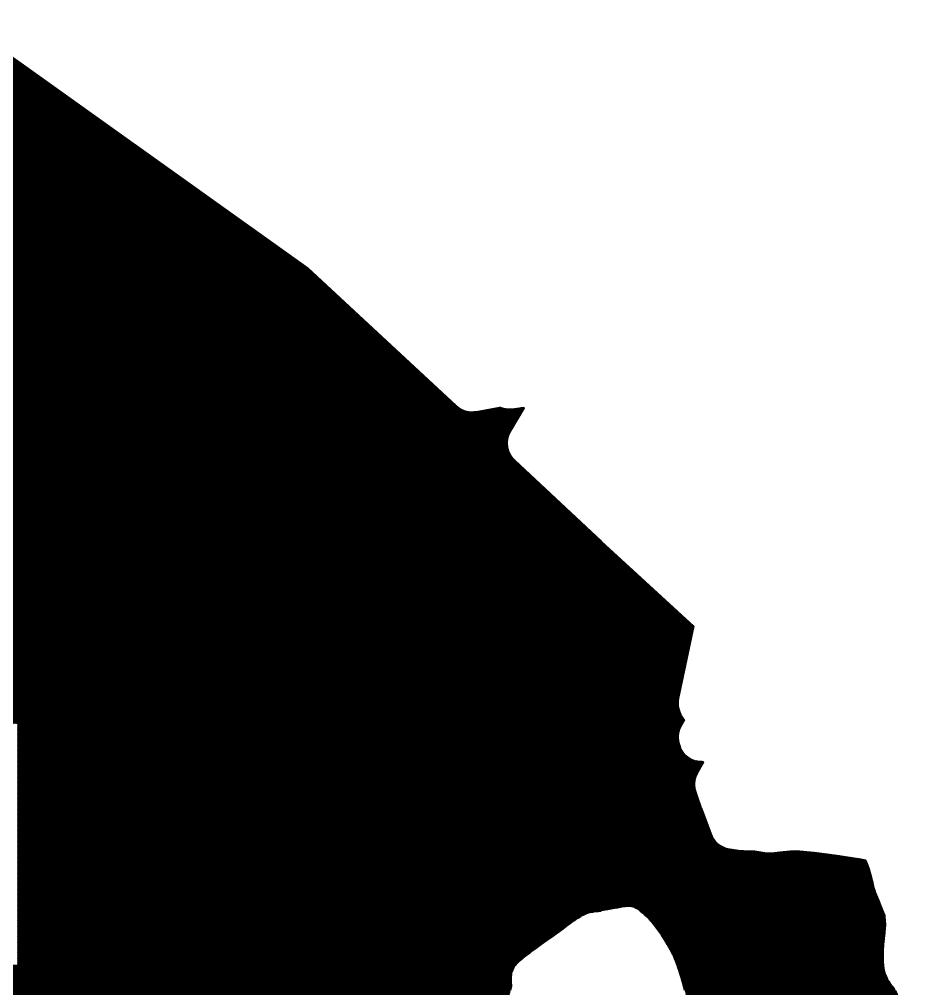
# Model space of a CAD drawing. Header units: metres. Extents: x 729569 to 733474, y 1423763 to 1426173.
# Drawn here: x 731907.1 to 732093.2, y 1425156 to 1425359.4 of the extents above; entities that cross this region are included whole.
import ezdxf

# ---------------------------------------------------------------- set-up
doc = ezdxf.new("R2010")
doc.units = ezdxf.units.M
for name, color, linetype in [('GREEN_AREA', 7, 'Continuous'), ('PARCEL_BORDER', 7, 'Continuous'), ('PARCEL_L', 7, 'Continuous'), ('PARCEL_S', 7, 'Continuous'), ('ROADS_LOCAL', 7, 'Continuous'), ('ROADS_MAIN', 7, 'Continuous')]:
    doc.layers.add(name, color=color, linetype=linetype)

msp = doc.modelspace()

# ---------------------------------------------------------------- hatches: boundary and pattern name
at = {"layer": 'GREEN_AREA', "true_color": 0x96c896}
h = msp.add_hatch(dxfattribs=at)
h.set_pattern_fill('SOLID')
h.paths.add_polyline_path([(731906.69, 1425211.64), (731878.84, 1425211.64), (731878.84, 1425160.84), (731858.51, 1425160.84), (731858.55, 1425161.01), (731858.57, 1425161.31), (731858.57, 1425161.6), (731858.54, 1425161.9), (731858.48, 1425162.18), (731858.39, 1425162.47), (731858.35, 1425162.56), (731858.23, 1425162.84), (731858.09, 1425163.11), (731857.92, 1425163.35), (731857.75, 1425163.57), (731857.49, 1425163.86), (731857.11, 1425164.24), (731856.96, 1425164.39), (731856.33, 1425164.93), (731856.22, 1425165.02), (731855.56, 1425165.54), (731855.45, 1425165.62), (731855, 1425165.94), (731854.82, 1425166.06), (731854.58, 1425166.2), (731854.37, 1425166.32), (731854.16, 1425166.41), (731854.06, 1425166.45), (731853.78, 1425166.55), (731853.49, 1425166.62), (731853.2, 1425166.66), (731852.9, 1425166.68), (731852.88, 1425166.67), (731852.56, 1425166.66), (731852.26, 1425166.6), (731851.95, 1425166.52), (731851.66, 1425166.41), (731851.38, 1425166.26), (731851.36, 1425166.25), (731851.09, 1425166.07), (731850.84, 1425165.86), (731850.62, 1425165.63), (731850.57, 1425165.58), (731850.38, 1425165.34), (731850.22, 1425165.08), (731850.08, 1425164.8), (731850.02, 1425164.68), (731849.91, 1425164.36), (731849.83, 1425164.03), (731849.78, 1425163.81), (731849.74, 1425163.5), (731849.73, 1425163.2), (731849.74, 1425162.89), (731849.76, 1425162.61), (731849.8, 1425162.33), (731849.87, 1425162.06), (731849.95, 1425161.79), (731850.05, 1425161.53), (731850.17, 1425161.27), (731850.31, 1425161.03), (731850.45, 1425160.84), (731826.86, 1425160.84), (731826.86, 1425212.66), (731807.25, 1425212.66), (731807.25, 1425160.84), (731743.23, 1425160.84), (731743.21, 1425160.87), (731743.14, 1425160.99), (731743.01, 1425161.2), (731742.86, 1425161.39), (731742.69, 1425161.57), (731742.66, 1425161.6), (731742.47, 1425161.78), (731742.26, 1425161.94), (731742.04, 1425162.08), (731741.98, 1425162.12), (731741.75, 1425162.24), (731741.51, 1425162.34), (731741.26, 1425162.42), (731741.14, 1425162.45), (731740.84, 1425162.51), (731740.83, 1425162.53), (731740.4, 1425163.38), (731739.98, 1425164.2), (731739.96, 1425164.25), (731739.62, 1425164.88), (731739.5, 1425165.1), (731739.32, 1425165.37), (731739.32, 1425189.37), (731766.63, 1425189.37), (731766.63, 1425227.86), (731765.2, 1425227.86), (731765.2, 1425285.51), (731739.32, 1425285.51), (731739.32, 1425289.76), (731894.38, 1425359.44), (731967.65, 1425307.22), (731998.77, 1425278.28), (731999.16, 1425277.95), (731999.59, 1425277.66), (732000.04, 1425277.42), (732000.51, 1425277.22), (732001, 1425277.08), (732001.51, 1425276.98), (732002.02, 1425276.94), (732002.53, 1425276.95), (732003.04, 1425277.01), (732004.64, 1425277.29), (732006.45, 1425277.61), (732008.02, 1425277.88), (732008.15, 1425277.9), (732008.3, 1425277.83), (732008.76, 1425277.69), (732009.23, 1425277.6), (732009.48, 1425277.56), (732010.01, 1425277.51), (732010.53, 1425277.52), (732011.06, 1425277.58), (732011.38, 1425277.63), (732011.65, 1425277.68), (732011.88, 1425277.7), (732011.93, 1425277.71), (732012.5, 1425277.79), (732013.08, 1425277.86), (732010.2, 1425273.03), (732009.98, 1425272.6), (732009.79, 1425272.15), (732009.65, 1425271.69), (732009.56, 1425271.21), (732009.51, 1425270.73), (732009.51, 1425270.24), (732009.55, 1425269.76), (732009.64, 1425269.28), (732009.78, 1425268.82), (732009.96, 1425268.37), (732010.19, 1425267.94), (732010.45, 1425267.54), (732010.76, 1425267.16), (732011.1, 1425266.81), (732029.32, 1425249.86), (732029.32, 1425172.33), (732029.2, 1425172.31), (732028.74, 1425172.25), (732028.29, 1425172.2), (732028.23, 1425172.2), (732027.74, 1425172.15), (732027.48, 1425172.11), (732026.98, 1425172.01), (732026.6, 1425171.91), (732026.05, 1425171.72), (732025.65, 1425171.55), (732025.18, 1425171.31), (732024.94, 1425171.18), (732024.37, 1425170.82), (732024.25, 1425170.74), (732023.6, 1425170.29), (732023.54, 1425170.25), (732022.82, 1425169.72), (732022.8, 1425169.7), (732022.03, 1425169.13), (732022.03, 1425169.13), (732021.24, 1425168.54), (732020.46, 1425167.96), (732019.79, 1425167.48), (732018.91, 1425166.85), (732017.86, 1425166.12), (732017.86, 1425166.11), (732016.73, 1425165.31), (732016.72, 1425165.3), (732015.58, 1425164.48), (732015.55, 1425164.46), (732014.45, 1425163.65), (732014.42, 1425163.63), (732013.42, 1425162.87), (732013.36, 1425162.82), (732012.53, 1425162.16), (732012.42, 1425162.06), (732011.82, 1425161.53), (732011.52, 1425161.23), (732011.22, 1425160.87), (732011.19, 1425160.84), (732004.66, 1425160.84), (732004.66, 1425208.44), (732008.63, 1425208.44), (732008.63, 1425247.65), (731980.91, 1425247.65), (731980.91, 1425208.44), (731980.91, 1425160.84), (731977.52, 1425160.84), (731977.52, 1425265.59), (731907.51, 1425265.59), (731907.51, 1425160.84), (731906.69, 1425160.84), (731906.69, 1425211.64)])
h.paths.add_polyline_path([(731877.46, 1425267.19), (731877.45, 1425266.84), (731877.45, 1425266.77), (731877.48, 1425266.35), (731877.51, 1425266.15), (731877.57, 1425265.88), (731877.68, 1425265.44), (731877.72, 1425265.29), (731877.98, 1425264.48), (731878.01, 1425264.39), (731878.46, 1425263.08), (731878.48, 1425263.03), (731879.04, 1425261.51), (731879.05, 1425261.48), (731879.66, 1425259.87), (731879.67, 1425259.84), (731880.29, 1425258.25), (731880.3, 1425258.23), (731880.88, 1425256.78), (731880.89, 1425256.76), (731881.38, 1425255.57), (731881.39, 1425255.53), (731881.68, 1425254.85), (731881.71, 1425254.78), (731881.85, 1425254.47), (731881.93, 1425254.31), (731881.99, 1425254.21), (731882.14, 1425253.94), (731882.32, 1425253.7), (731882.34, 1425253.68), (731882.54, 1425253.46), (731882.76, 1425253.26), (731883, 1425253.09), (731883.26, 1425252.93), (731883.53, 1425252.81), (731883.56, 1425252.8), (731883.87, 1425252.69), (731884.2, 1425252.62), (731884.26, 1425252.6), (731884.55, 1425252.57), (731884.84, 1425252.57), (731885.13, 1425252.59), (731885.24, 1425252.6), (731885.48, 1425252.64), (731885.72, 1425252.7), (731885.95, 1425252.78), (731886.1, 1425252.84), (731886.31, 1425252.93), (731886.51, 1425253.04), (731886.71, 1425253.15), (731886.98, 1425253.33), (731887.24, 1425253.55), (731887.44, 1425253.73), (731887.6, 1425253.89), (731887.67, 1425253.97), (731887.86, 1425254.1), (731888, 1425254.22), (731888.24, 1425254.42), (731888.45, 1425254.64), (731888.64, 1425254.89), (731888.8, 1425255.15), (731888.93, 1425255.43), (731889.05, 1425255.71), (731889.1, 1425255.84), (731889.34, 1425256.5), (731889.35, 1425256.53), (731889.68, 1425257.45), (731889.68, 1425257.47), (731890.05, 1425258.53), (731890.05, 1425258.54), (731890.43, 1425259.62), (731890.43, 1425259.62), (731890.76, 1425260.6), (731890.77, 1425260.6), (731891.02, 1425261.35), (731891.02, 1425261.36), (731891.15, 1425261.74), (731891.28, 1425262.1), (731891.41, 1425262.47), (731891.44, 1425262.56), (731891.53, 1425262.85), (731891.6, 1425263.1), (731891.64, 1425263.35), (731891.67, 1425263.51), (731891.69, 1425263.81), (731891.69, 1425264.1), (731891.66, 1425264.4), (731891.59, 1425264.69), (731891.5, 1425264.97), (731891.39, 1425265.24), (731891.24, 1425265.5), (731891.08, 1425265.74), (731890.88, 1425265.97), (731890.81, 1425266.04), (731890.79, 1425266.07), (731890.61, 1425266.31), (731890.41, 1425266.53), (731890.28, 1425266.67), (731890.1, 1425266.83), (731890.08, 1425266.84), (731890.05, 1425266.92), (731889.88, 1425267.21), (731889.75, 1425267.41), (731889.64, 1425267.57), (731889.41, 1425267.88), (731889.31, 1425268.01), (731889.01, 1425268.36), (731888.86, 1425268.52), (731888.53, 1425268.86), (731888.32, 1425269.05), (731888, 1425269.32), (731887.87, 1425269.42), (731887.47, 1425269.72), (731887.38, 1425269.79), (731886.94, 1425270.09), (731886.85, 1425270.15), (731886.4, 1425270.44), (731886.29, 1425270.5), (731885.87, 1425270.75), (731885.74, 1425270.82), (731885.33, 1425271.03), (731885.21, 1425271.09), (731884.81, 1425271.28), (731884.69, 1425271.32), (731884.32, 1425271.48), (731884.2, 1425271.53), (731883.87, 1425271.65), (731883.71, 1425271.7), (731883.45, 1425271.78), (731883.41, 1425271.79), (731883.06, 1425271.89), (731882.79, 1425271.95), (731882.47, 1425272.01), (731882.18, 1425272.05), (731881.89, 1425272.06), (731881.59, 1425272.05), (731881.3, 1425272), (731881.01, 1425271.94), (731880.72, 1425271.86), (731880.44, 1425271.76), (731880.17, 1425271.62), (731879.92, 1425271.47), (731879.68, 1425271.28), (731879.45, 1425271.09), (731879.25, 1425270.9), (731879.07, 1425270.69), (731878.78, 1425270.33), (731878.57, 1425270.04), (731878.27, 1425269.55), (731878.07, 1425269.19), (731877.83, 1425268.65), (731877.72, 1425268.37), (731877.64, 1425268.08), (731877.52, 1425267.54), (731877.46, 1425267.19)])
h.paths.add_polyline_path([(731790.64, 1425203.33), (731790.53, 1425203.6), (731790.39, 1425203.86), (731790.23, 1425204.11), (731790.2, 1425204.15), (731790.01, 1425204.38), (731789.8, 1425204.59), (731789.71, 1425204.68), (731789.5, 1425204.85), (731789.28, 1425205), (731789.17, 1425205.07), (731788.91, 1425205.21), (731788.63, 1425205.33), (731788.35, 1425205.42), (731788.06, 1425205.49), (731787.76, 1425205.52), (731787.46, 1425205.52), (731787.16, 1425205.49), (731786.87, 1425205.44), (731786.58, 1425205.35), (731786.46, 1425205.31), (731786.16, 1425205.18), (731785.88, 1425205.03), (731785.8, 1425204.98), (731785.55, 1425204.81), (731785.33, 1425204.62), (731785.13, 1425204.41), (731784.94, 1425204.18), (731784.78, 1425203.93), (731784.65, 1425203.67), (731784.54, 1425203.39), (731784.46, 1425203.11), (731784.41, 1425202.82), (731784.39, 1425202.53), (731784.39, 1425202.23), (731784.42, 1425201.94), (731784.49, 1425201.65), (731784.58, 1425201.37), (731784.69, 1425201.1), (731784.84, 1425200.84), (731785.01, 1425200.6), (731785.2, 1425200.38), (731785.41, 1425200.17), (731785.64, 1425199.99), (731785.89, 1425199.83), (731786.15, 1425199.7), (731786.42, 1425199.59), (731786.71, 1425199.51), (731786.8, 1425199.49), (731786.83, 1425199.48), (731787.11, 1425199.4), (731787.4, 1425199.34), (731787.69, 1425199.32), (731787.98, 1425199.32), (731788.27, 1425199.35), (731788.56, 1425199.41), (731788.84, 1425199.5), (731789.11, 1425199.61), (731789.37, 1425199.75), (731789.61, 1425199.91), (731789.84, 1425200.1), (731790.04, 1425200.3), (731790.23, 1425200.53), (731790.39, 1425200.77), (731790.53, 1425201.03), (731790.64, 1425201.3), (731790.72, 1425201.58), (731790.78, 1425201.87), (731790.81, 1425202.16), (731790.81, 1425202.45), (731790.81, 1425202.47), (731790.78, 1425202.76), (731790.73, 1425203.05), (731790.64, 1425203.33)])
h.paths.add_polyline_path([(731818.15, 1425303.47), (731818.15, 1425214.18), (731865.59, 1425214.18), (731865.59, 1425303.47), (731818.15, 1425303.47)])
h.paths.add_polyline_path([(731807.46, 1425276.37), (731781.78, 1425276.37), (731781.78, 1425231.34), (731807.46, 1425231.34), (731807.46, 1425276.37)])
h.paths.add_polyline_path([(731904.65, 1425330.1), (731904.65, 1425272.1), (731930.91, 1425272.1), (731930.91, 1425330.1), (731904.65, 1425330.1)])
h = msp.add_hatch(dxfattribs=at)
h.set_pattern_fill('SOLID')
h.paths.add_polyline_path([(732049.32, 1425203.68), (732049.7, 1425203.6), (732050.19, 1425203.55), (732050.41, 1425203.54), (732050.75, 1425203.49), (732049.51, 1425201.38), (732049.32, 1425201.02), (732049.32, 1425203.68)])
h = msp.add_hatch(dxfattribs=at)
h.set_pattern_fill('SOLID')
h.paths.add_polyline_path([(732088.94, 1425169.43), (732088.93, 1425169.29), (732088.87, 1425168.63), (732088.78, 1425167.64), (732088.78, 1425167.63), (732088.67, 1425166.48), (732088.66, 1425166.43), (732088.56, 1425165.22), (732088.55, 1425165.13), (732088.47, 1425163.93), (732088.47, 1425163.78), (732088.43, 1425162.68), (732088.43, 1425162.4), (732088.45, 1425161.49), (732088.5, 1425160.87), (732088.5, 1425160.84), (732049.32, 1425160.84), (732049.32, 1425196.58), (732050.24, 1425193.94), (732050.28, 1425193.83), (732052.33, 1425188.37), (732052.52, 1425187.92), (732052.76, 1425187.5), (732053.03, 1425187.1), (732053.34, 1425186.73), (732053.69, 1425186.39), (732054.07, 1425186.08), (732054.47, 1425185.82), (732054.9, 1425185.59), (732055.35, 1425185.41), (732055.82, 1425185.27), (732056.29, 1425185.18), (732058.63, 1425184.84), (732059.19, 1425184.79), (732061.55, 1425184.72), (732062.86, 1425184.53), (732063.65, 1425184.39), (732064.14, 1425184.33), (732064.63, 1425184.31), (732065.11, 1425184.34), (732066.84, 1425184.54), (732069.01, 1425184.72), (732070.27, 1425184.82), (732074.03, 1425184.49), (732076.74, 1425184.14), (732079.3, 1425183.79), (732081.56, 1425183.45), (732083.44, 1425183.13), (732084.82, 1425182.86), (732084.99, 1425182.51), (732085.27, 1425181.81), (732085.52, 1425181.04), (732085.73, 1425180.26), (732085.91, 1425179.58), (732085.94, 1425179.47), (732086.07, 1425179), (732086.1, 1425178.93), (732086.18, 1425178.67), (732086.2, 1425178.54), (732086.26, 1425178.24), (732086.28, 1425178.13), (732086.36, 1425177.72), (732086.44, 1425177.4), (732086.57, 1425176.94), (732086.7, 1425176.54), (732086.88, 1425176.04), (732086.93, 1425175.91), (732087.25, 1425175.11), (732087.27, 1425175.07), (732087.67, 1425174.08), (732087.68, 1425174.06), (732088.13, 1425172.99), (732088.56, 1425171.94), (732088.79, 1425171.39), (732088.79, 1425171.37), (732088.79, 1425171.16), (732088.81, 1425170.87), (732088.85, 1425170.49), (732088.85, 1425170.48), (732088.9, 1425170.03), (732088.93, 1425169.63), (732088.94, 1425169.43)])
at = {"layer": 'PARCEL_L', "true_color": 0xffffc8}
h = msp.add_hatch(dxfattribs=at)
h.set_pattern_fill('SOLID')
h.paths.add_polyline_path([(731977.52, 1425160.84), (731977.52, 1425265.59), (731907.51, 1425265.59), (731907.51, 1425160.84), (731977.52, 1425160.84)])
at = {"layer": 'PARCEL_S', "true_color": 0xffc8c8}
h = msp.add_hatch(dxfattribs=at)
h.set_pattern_fill('SOLID')
h.paths.add_polyline_path([(731930.91, 1425272.1), (731930.91, 1425330.1), (731904.65, 1425330.1), (731904.65, 1425272.1), (731930.91, 1425272.1)])
h = msp.add_hatch(dxfattribs=at)
h.set_pattern_fill('SOLID')
h.paths.add_polyline_path([(732008.63, 1425208.44), (732008.63, 1425247.65), (731980.91, 1425247.65), (731980.91, 1425208.44), (732008.63, 1425208.44)])
h = msp.add_hatch(dxfattribs=at)
h.set_pattern_fill('SOLID')
h.paths.add_polyline_path([(732004.66, 1425160.84), (732004.66, 1425208.44), (731980.91, 1425208.44), (731980.91, 1425160.84), (732004.66, 1425160.84)])
at = {"layer": 'ROADS_LOCAL', "true_color": 0x999999}
h = msp.add_hatch(dxfattribs=at)
h.set_pattern_fill('SOLID')
h.paths.add_polyline_path([(731743.56, 1425147.84), (731743.68, 1425148.05), (731743.8, 1425148.26), (731743.91, 1425148.4), (731744.08, 1425148.6), (731744.34, 1425148.87), (731744.46, 1425149), (731744.68, 1425149.27), (731744.88, 1425149.52), (731745.04, 1425149.8), (731745.17, 1425150.04), (731745.28, 1425150.29), (731745.38, 1425150.54), (731745.45, 1425150.81), (731745.49, 1425151.08), (731745.52, 1425151.34), (731745.54, 1425151.61), (731745.54, 1425151.89), (731745.51, 1425152.15), (731745.47, 1425152.4), (731745.4, 1425152.73), (731745.36, 1425152.91), (731745.33, 1425153.02), (731745.3, 1425153.24), (731745.3, 1425153.25), (731745.25, 1425153.61), (731745.24, 1425153.68), (731745.17, 1425154.08), (731745.15, 1425154.19), (731745.06, 1425154.62), (731745.04, 1425154.71), (731744.93, 1425155.19), (731744.92, 1425155.22), (731744.72, 1425156.04), (731744.71, 1425156.07), (731744.45, 1425157.09), (731744.44, 1425157.13), (731744.15, 1425158.21), (731744.14, 1425158.27), (731743.85, 1425159.25), (731743.81, 1425159.36), (731743.61, 1425159.98), (731743.53, 1425160.18), (731743.4, 1425160.49), (731743.23, 1425160.84), (731850.45, 1425160.84), (731850.48, 1425160.8), (731850.67, 1425160.58), (731850.87, 1425160.39), (731851.12, 1425160.18), (731851.31, 1425160.03), (731851.5, 1425159.9), (731852, 1425159.6), (731852.17, 1425159.5), (731852.79, 1425159.17), (731852.95, 1425159.1), (731853.58, 1425158.81), (731853.82, 1425158.72), (731854.23, 1425158.57), (731854.46, 1425158.5), (731854.7, 1425158.45), (731854.92, 1425158.4), (731855.26, 1425158.36), (731855.6, 1425158.36), (731855.94, 1425158.4), (731856.03, 1425158.41), (731856.3, 1425158.47), (731856.57, 1425158.55), (731856.83, 1425158.66), (731857.08, 1425158.79), (731857.31, 1425158.95), (731857.53, 1425159.12), (731857.55, 1425159.14), (731857.77, 1425159.36), (731857.97, 1425159.59), (731858.14, 1425159.84), (731858.28, 1425160.11), (731858.4, 1425160.4), (731858.48, 1425160.69), (731858.49, 1425160.72), (731858.51, 1425160.84), (732011.19, 1425160.84), (732011.05, 1425160.66), (732010.9, 1425160.42), (732010.78, 1425160.18), (732010.67, 1425159.92), (732010.49, 1425159.41), (732010.41, 1425159.15), (732010.36, 1425158.89), (732010.33, 1425158.62), (732010.3, 1425158.11), (732010.3, 1425157.67), (732010.34, 1425157.15), (732010.34, 1425157.14), (732010.38, 1425156.75), (732010.37, 1425156.48), (732010.32, 1425156.13), (732010.21, 1425155.57), (732010.08, 1425154.89), (732010.08, 1425154.89), (732009.94, 1425154.16), (732009.93, 1425154.12), (732009.8, 1425153.38), (732009.78, 1425153.29), (732009.67, 1425152.56), (732009.58, 1425151.94), (732009.47, 1425151.38), (732009.46, 1425151.34), (732009.36, 1425150.77), (732009.33, 1425150.57), (732009.27, 1425150), (732009.25, 1425149.66), (732009.25, 1425149.07), (732009.28, 1425148.66), (732009.37, 1425148), (732009.41, 1425147.84), (731743.56, 1425147.84)])
at = {"layer": 'ROADS_MAIN', "true_color": 0x999999}
h = msp.add_hatch(dxfattribs=at)
h.set_pattern_fill('SOLID')
h.paths.add_polyline_path([(732049.32, 1425146.63), (732049.07, 1425147.35), (732048.88, 1425147.93), (732048.71, 1425148.53), (732048.56, 1425149.08), (732048.42, 1425149.61), (732048.29, 1425150.14), (732048.15, 1425150.71), (732048.14, 1425150.73), (732047.99, 1425151.34), (732047.98, 1425151.38), (732047.79, 1425152.05), (732047.64, 1425152.64), (732047.43, 1425153.45), (732047.18, 1425154.44), (732047.18, 1425154.45), (732046.9, 1425155.57), (732046.89, 1425155.59), (732046.57, 1425156.78), (732046.56, 1425156.82), (732046.22, 1425158.05), (732046.21, 1425158.1), (732045.84, 1425159.33), (732045.82, 1425159.4), (732045.43, 1425160.58), (732045.4, 1425160.68), (732045, 1425161.77), (732044.94, 1425161.92), (732044.53, 1425162.87), (732044.45, 1425163.05), (732043.95, 1425164.03), (732043.88, 1425164.16), (732043.32, 1425165.13), (732043.26, 1425165.24), (732042.67, 1425166.18), (732042.62, 1425166.26), (732042.01, 1425167.16), (732041.97, 1425167.22), (732041.38, 1425168.05), (732041.34, 1425168.1), (732040.79, 1425168.84), (732040.76, 1425168.88), (732040.28, 1425169.5), (732040.24, 1425169.54), (732039.85, 1425170.03), (732039.82, 1425170.07), (732039.55, 1425170.39), (732039.44, 1425170.52), (732039.04, 1425170.94), (732038.91, 1425171.08), (732038.48, 1425171.48), (732038.39, 1425171.56), (732037.98, 1425171.92), (732037.92, 1425171.97), (732037.59, 1425172.24), (732037.53, 1425172.29), (732037.35, 1425172.43), (732037.34, 1425172.43), (732037.21, 1425172.54), (732037.03, 1425172.67), (732036.91, 1425172.75), (732036.68, 1425172.88), (732036.45, 1425173), (732036.21, 1425173.09), (732036.05, 1425173.14), (732035.74, 1425173.23), (732035.42, 1425173.28), (732035.1, 1425173.3), (732034.77, 1425173.28), (732034.47, 1425173.25), (732034.31, 1425173.22), (732033.65, 1425173.11), (732033.61, 1425173.11), (732032.7, 1425172.95), (732032.69, 1425172.95), (732031.66, 1425172.76), (732031.66, 1425172.76), (732030.64, 1425172.57), (732029.76, 1425172.41), (732029.32, 1425172.33), (732029.32, 1425249.86), (732035.08, 1425244.5), (732035.1, 1425244.48), (732048.66, 1425232.04), (732045.49, 1425216.87), (732045.42, 1425216.39), (732045.39, 1425215.89), (732045.41, 1425215.4), (732045.48, 1425214.91), (732045.59, 1425214.43), (732045.76, 1425213.97), (732045.97, 1425213.52), (732046.22, 1425213.1), (732046.51, 1425212.7), (732046.76, 1425212.42), (732046.09, 1425211.3), (732045.87, 1425210.88), (732045.68, 1425210.43), (732045.54, 1425209.97), (732045.44, 1425209.49), (732045.4, 1425209.01), (732045.39, 1425208.53), (732045.44, 1425208.05), (732045.53, 1425207.57), (732045.67, 1425207.11), (732045.74, 1425206.9), (732045.92, 1425206.44), (732046.15, 1425206.01), (732046.42, 1425205.6), (732046.73, 1425205.21), (732047.07, 1425204.86), (732047.45, 1425204.55), (732047.86, 1425204.27), (732048.29, 1425204.03), (732048.75, 1425203.84), (732049.22, 1425203.7), (732049.32, 1425203.68), (732049.32, 1425201.02), (732049.29, 1425200.96), (732049.11, 1425200.51), (732048.97, 1425200.05), (732048.88, 1425199.58), (732048.83, 1425199.1), (732048.83, 1425198.62), (732048.88, 1425198.14), (732048.97, 1425197.67), (732049.1, 1425197.21), (732049.32, 1425196.58), (732049.32, 1425160.84), (732088.5, 1425160.84), (732088.59, 1425160.22), (732088.72, 1425159.64), (732088.91, 1425159.07), (732089.18, 1425158.42), (732089.39, 1425157.96), (732089.65, 1425157.53), (732090, 1425156.99), (732090.39, 1425156.48), (732090.81, 1425156.01), (732090.91, 1425155.9), (732091.23, 1425155.55), (732091.32, 1425155.43), (732091.35, 1425155.39), (732091.42, 1425155.22), (732091.6, 1425154.71), (732091.82, 1425154.03), (732092.04, 1425153.27), (732092.26, 1425152.47), (732092.46, 1425151.69), (732092.64, 1425150.97), (732092.78, 1425150.43), (732092.89, 1425149.95), (732092.96, 1425149.53), (732093.03, 1425149.02), (732093.04, 1425148.93), (732093.14, 1425148.37), (732093.19, 1425148.11), (732093.25, 1425147.84), (732049.32, 1425147.84), (732049.32, 1425146.63)])

# ---------------------------------------------------------------- linework, layer by layer
at = {"layer": 'PARCEL_BORDER', "lineweight": 50, "true_color": 0x326432}
msp.add_lwpolyline([(731894.38, 1425359.44), (731967.65, 1425307.22), (731998.77, 1425278.28), (731999.16, 1425277.95), (731999.59, 1425277.66), (732000.04, 1425277.42), (732000.51, 1425277.22), (732001, 1425277.08), (732001.51, 1425276.98), (732002.02, 1425276.94), (732002.53, 1425276.95), (732003.04, 1425277.01), (732004.64, 1425277.29), (732006.45, 1425277.61), (732008.02, 1425277.88), (732008.15, 1425277.9), (732008.3, 1425277.83), (732008.76, 1425277.69), (732009.23, 1425277.6), (732009.48, 1425277.56), (732010.01, 1425277.51), (732010.53, 1425277.52), (732011.06, 1425277.58), (732011.38, 1425277.63), (732011.65, 1425277.68), (732011.88, 1425277.7), (732011.93, 1425277.71), (732012.5, 1425277.79), (732013.08, 1425277.86), (732010.2, 1425273.03), (732009.98, 1425272.6), (732009.79, 1425272.15), (732009.65, 1425271.69), (732009.56, 1425271.21), (732009.51, 1425270.73), (732009.51, 1425270.24), (732009.55, 1425269.76), (732009.64, 1425269.28), (732009.78, 1425268.82), (732009.96, 1425268.37), (732010.19, 1425267.94), (732010.45, 1425267.54), (732010.76, 1425267.16), (732011.1, 1425266.81), (732029.32, 1425249.86), (732029.32, 1425172.33), (732029.2, 1425172.31), (732028.74, 1425172.25), (732028.29, 1425172.2), (732028.23, 1425172.2), (732027.74, 1425172.15), (732027.48, 1425172.11), (732026.98, 1425172.01), (732026.6, 1425171.91), (732026.05, 1425171.72), (732025.65, 1425171.55), (732025.18, 1425171.31), (732024.94, 1425171.18), (732024.37, 1425170.82), (732024.25, 1425170.74), (732023.6, 1425170.29), (732023.54, 1425170.25), (732022.82, 1425169.72), (732022.8, 1425169.7), (732022.03, 1425169.13), (732022.03, 1425169.13), (732021.24, 1425168.54), (732020.46, 1425167.96), (732019.79, 1425167.48), (732018.91, 1425166.85), (732017.86, 1425166.12), (732017.86, 1425166.11), (732016.73, 1425165.31), (732016.72, 1425165.3), (732015.58, 1425164.48), (732015.55, 1425164.46), (732014.45, 1425163.65), (732014.42, 1425163.63), (732013.42, 1425162.87), (732013.36, 1425162.82), (732012.53, 1425162.16), (732012.42, 1425162.06), (732011.82, 1425161.53), (732011.52, 1425161.23), (732011.22, 1425160.87), (732011.19, 1425160.84), (732004.66, 1425160.84), (732004.66, 1425208.44), (732008.63, 1425208.44), (732008.63, 1425247.65), (731980.91, 1425247.65), (731980.91, 1425208.44), (731980.91, 1425160.84), (731977.52, 1425160.84), (731977.52, 1425265.59), (731907.51, 1425265.59), (731907.51, 1425160.84), (731906.69, 1425160.84)], dxfattribs=at)
at = {"layer": 'PARCEL_BORDER', "lineweight": 50, "true_color": 0x323232}
for points in [[(731930.91, 1425272.1), (731930.91, 1425330.1), (731904.65, 1425330.1), (731904.65, 1425272.1), (731930.91, 1425272.1)], [(731977.52, 1425160.84), (731977.52, 1425265.59), (731907.51, 1425265.59), (731907.51, 1425160.84), (731977.52, 1425160.84)], [(732008.63, 1425208.44), (732008.63, 1425247.65), (731980.91, 1425247.65), (731980.91, 1425208.44), (732008.63, 1425208.44)], [(732004.66, 1425160.84), (732004.66, 1425208.44), (731980.91, 1425208.44), (731980.91, 1425160.84), (732004.66, 1425160.84)]]:
    msp.add_lwpolyline(points, close=True, dxfattribs=at)
at = {"layer": 'PARCEL_BORDER', "lineweight": 40, "true_color": 0x323232}
for points in [[(732046.89, 1425155.59), (732046.57, 1425156.78), (732046.56, 1425156.82), (732046.22, 1425158.05), (732046.21, 1425158.1), (732045.84, 1425159.33), (732045.82, 1425159.4), (732045.43, 1425160.58), (732045.4, 1425160.68), (732045, 1425161.77), (732044.94, 1425161.92), (732044.53, 1425162.87), (732044.45, 1425163.05), (732043.95, 1425164.03), (732043.88, 1425164.16), (732043.32, 1425165.13), (732043.26, 1425165.24), (732042.67, 1425166.18), (732042.62, 1425166.26), (732042.01, 1425167.16), (732041.97, 1425167.22), (732041.38, 1425168.05), (732041.34, 1425168.1), (732040.79, 1425168.84), (732040.76, 1425168.88), (732040.28, 1425169.5), (732040.24, 1425169.54), (732039.85, 1425170.03), (732039.82, 1425170.07), (732039.55, 1425170.39), (732039.44, 1425170.52), (732039.04, 1425170.94), (732038.91, 1425171.08), (732038.48, 1425171.48), (732038.39, 1425171.56), (732037.98, 1425171.92), (732037.92, 1425171.97), (732037.59, 1425172.24), (732037.53, 1425172.29), (732037.35, 1425172.43), (732037.34, 1425172.43), (732037.21, 1425172.54), (732037.03, 1425172.67), (732036.91, 1425172.75), (732036.68, 1425172.88), (732036.45, 1425173), (732036.21, 1425173.09), (732036.05, 1425173.14), (732035.74, 1425173.23), (732035.42, 1425173.28), (732035.1, 1425173.3), (732034.77, 1425173.28), (732034.47, 1425173.25), (732034.31, 1425173.22), (732033.65, 1425173.11), (732033.61, 1425173.11), (732032.7, 1425172.95), (732032.69, 1425172.95), (732031.66, 1425172.76), (732031.66, 1425172.76), (732030.64, 1425172.57), (732029.76, 1425172.41), (732029.32, 1425172.33), (732029.32, 1425249.86), (732035.08, 1425244.5), (732035.1, 1425244.48), (732048.66, 1425232.04), (732045.49, 1425216.87), (732045.42, 1425216.39), (732045.39, 1425215.89), (732045.41, 1425215.4), (732045.48, 1425214.91), (732045.59, 1425214.43), (732045.76, 1425213.97), (732045.97, 1425213.52), (732046.22, 1425213.1), (732046.51, 1425212.7), (732046.76, 1425212.42), (732046.09, 1425211.3), (732045.87, 1425210.88), (732045.68, 1425210.43), (732045.54, 1425209.97), (732045.44, 1425209.49), (732045.4, 1425209.01), (732045.39, 1425208.53), (732045.44, 1425208.05), (732045.53, 1425207.57), (732045.67, 1425207.11), (732045.74, 1425206.9), (732045.92, 1425206.44), (732046.15, 1425206.01), (732046.42, 1425205.6), (732046.73, 1425205.21), (732047.07, 1425204.86), (732047.45, 1425204.55), (732047.86, 1425204.27), (732048.29, 1425204.03), (732048.75, 1425203.84), (732049.22, 1425203.7), (732049.32, 1425203.68), (732049.32, 1425201.02), (732049.29, 1425200.96), (732049.11, 1425200.51), (732048.97, 1425200.05), (732048.88, 1425199.58), (732048.83, 1425199.1), (732048.83, 1425198.62), (732048.88, 1425198.14), (732048.97, 1425197.67), (732049.1, 1425197.21), (732049.32, 1425196.58), (732049.32, 1425160.84), (732088.5, 1425160.84), (732088.59, 1425160.22), (732088.72, 1425159.64), (732088.91, 1425159.07), (732089.18, 1425158.42), (732089.39, 1425157.96), (732089.65, 1425157.53), (732090, 1425156.99), (732090.39, 1425156.48), (732090.81, 1425156.01), (732090.91, 1425155.9)], [(731858.51, 1425160.84), (732011.19, 1425160.84), (732011.05, 1425160.66), (732010.9, 1425160.42), (732010.78, 1425160.18), (732010.67, 1425159.92), (732010.49, 1425159.41), (732010.41, 1425159.15), (732010.36, 1425158.89), (732010.33, 1425158.62), (732010.3, 1425158.11), (732010.3, 1425157.67), (732010.34, 1425157.15), (732010.34, 1425157.14), (732010.38, 1425156.75), (732010.37, 1425156.48), (732010.32, 1425156.13), (732010.21, 1425155.57)]]:
    msp.add_lwpolyline(points, dxfattribs=at)
at = {"layer": 'PARCEL_BORDER', "lineweight": 50, "true_color": 0x326432}
for points in [[(732049.32, 1425203.68), (732049.7, 1425203.6), (732050.19, 1425203.55), (732050.41, 1425203.54), (732050.75, 1425203.49), (732049.51, 1425201.38), (732049.32, 1425201.02), (732049.32, 1425203.68)], [(732088.94, 1425169.43), (732088.93, 1425169.29), (732088.87, 1425168.63), (732088.78, 1425167.64), (732088.78, 1425167.63), (732088.67, 1425166.48), (732088.66, 1425166.43), (732088.56, 1425165.22), (732088.55, 1425165.13), (732088.47, 1425163.93), (732088.47, 1425163.78), (732088.43, 1425162.68), (732088.43, 1425162.4), (732088.45, 1425161.49), (732088.5, 1425160.87), (732088.5, 1425160.84), (732049.32, 1425160.84), (732049.32, 1425196.58), (732050.24, 1425193.94), (732050.28, 1425193.83), (732052.33, 1425188.37), (732052.52, 1425187.92), (732052.76, 1425187.5), (732053.03, 1425187.1), (732053.34, 1425186.73), (732053.69, 1425186.39), (732054.07, 1425186.08), (732054.47, 1425185.82), (732054.9, 1425185.59), (732055.35, 1425185.41), (732055.82, 1425185.27), (732056.29, 1425185.18), (732058.63, 1425184.84), (732059.19, 1425184.79), (732061.55, 1425184.72), (732062.86, 1425184.53), (732063.65, 1425184.39), (732064.14, 1425184.33), (732064.63, 1425184.31), (732065.11, 1425184.34), (732066.84, 1425184.54), (732069.01, 1425184.72), (732070.27, 1425184.82), (732074.03, 1425184.49), (732076.74, 1425184.14), (732079.3, 1425183.79), (732081.56, 1425183.45), (732083.44, 1425183.13), (732084.82, 1425182.86), (732084.99, 1425182.51), (732085.27, 1425181.81), (732085.52, 1425181.04), (732085.73, 1425180.26), (732085.91, 1425179.58), (732085.94, 1425179.47), (732086.07, 1425179), (732086.1, 1425178.93), (732086.18, 1425178.67), (732086.2, 1425178.54), (732086.26, 1425178.24), (732086.28, 1425178.13), (732086.36, 1425177.72), (732086.44, 1425177.4), (732086.57, 1425176.94), (732086.7, 1425176.54), (732086.88, 1425176.04), (732086.93, 1425175.91), (732087.25, 1425175.11), (732087.27, 1425175.07), (732087.67, 1425174.08), (732087.68, 1425174.06), (732088.13, 1425172.99), (732088.56, 1425171.94), (732088.79, 1425171.39), (732088.79, 1425171.37), (732088.79, 1425171.16), (732088.81, 1425170.87), (732088.85, 1425170.49), (732088.85, 1425170.48), (732088.9, 1425170.03), (732088.93, 1425169.63), (732088.94, 1425169.43)]]:
    msp.add_lwpolyline(points, close=True, dxfattribs=at)

doc.saveas('drawing.dxf')
